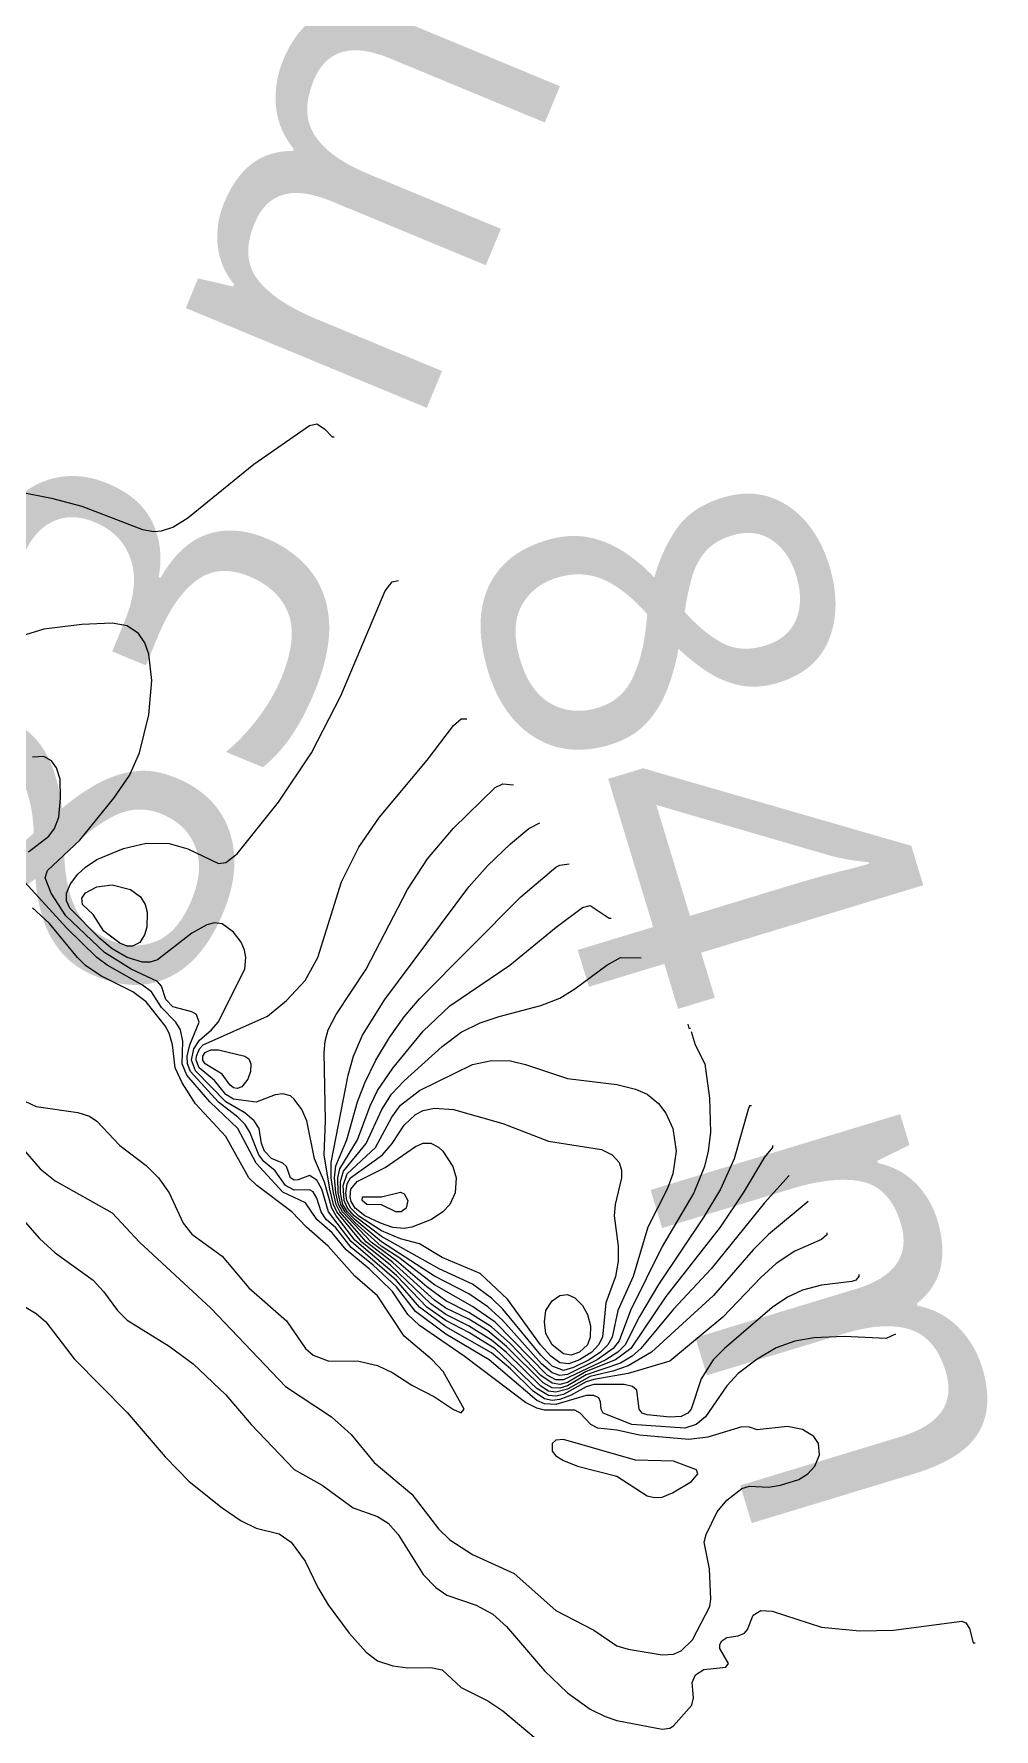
# Model space of a CAD drawing. Extents: x 474277 to 475042, y 254928 to 255625.
# Drawn here: x 475013.06 to 475032.46, y 255213.35 to 255247.6 of the extents above; entities that cross this region are included whole.
import ezdxf

# ---------------------------------------------------------------- set-up
doc = ezdxf.new("R2010")
doc.units = 0
doc.header["$MEASUREMENT"] = 0
doc.layers.add('BaseMapV2_DTM_export_MonNov09090547073261 — entities', color=1, linetype='CONTINUOUS')
doc.styles.get("Standard").update_dxf_attribs({"font": 'romans.shx'})

msp = doc.modelspace()

# ---------------------------------------------------------------- linework, layer by layer
at = {"layer": 'BaseMapV2_DTM_export_MonNov09090547073261 — entities', "color": 15, "linetype": 'Continuous', "true_color": 0xb7484b}
for points in [[(475012.798, 255238.338, 82.75), (475013.412, 255238.223, 82.75), (475014.024, 255238.061, 82.75), (475015.252, 255237.586, 82.75), (475015.482, 255237.546, 82.75), (475015.635, 255237.558, 82.75), (475015.866, 255237.632, 82.75), (475016.172, 255237.82, 82.75), (475017.503, 255238.904, 82.75), (475018.626, 255239.69, 82.75), (475018.779, 255239.723, 82.75), (475018.933, 255239.622, 82.75), (475019.086, 255239.462, 82.75), (475019.124, 255239.462, 82.75)], [(475029.732, 255222.534, 83), (475029.732, 255222.495, 83), (475029.667, 255222.422, 83), (475029.591, 255222.394, 83), (475028.977, 255222.322, 83), (475028.594, 255222.218, 83), (475028.287, 255222.074, 83), (475027.98, 255221.868, 83), (475027.015, 255221.039, 83), (475026.785, 255220.808, 83), (475026.547, 255220.425, 83), (475026.34, 255219.812, 83), (475026.274, 255219.735, 83), (475026.14, 255219.663, 83), (475025.91, 255219.655, 83), (475025.45, 255219.7, 83), (475025.351, 255219.735, 83), (475025.288, 255219.812, 83), (475025.241, 255220.195, 83), (475025.157, 255220.272, 83), (475024.99, 255220.313, 83), (475024.377, 255220.31, 83), (475024.223, 255220.266, 83), (475023.917, 255220.095, 83), (475023.686, 255220.008, 83), (475023.533, 255219.991, 83), (475023.38, 255220.022, 83), (475023.15, 255220.176, 83), (475022.69, 255220.626, 83), (475022.306, 255220.949, 83), (475021.386, 255221.479, 83), (475020.849, 255221.876, 83), (475020.389, 255222.413, 83), (475019.469, 255223.201, 83), (475019.014, 255223.799, 83), (475018.876, 255224.259, 83), (475018.779, 255224.443, 83), (475018.626, 255224.538, 83), (475018.396, 255224.446, 83), (475018.319, 255224.439, 83), (475018.242, 255224.486, 83), (475018.165, 255224.719, 83), (475018.089, 255224.787, 83), (475017.859, 255224.88, 83), (475017.717, 255225.026, 83), (475017.658, 255225.179, 83), (475017.608, 255225.486, 83), (475017.512, 255225.639, 83), (475017.322, 255225.799, 83), (475016.935, 255226.022, 83), (475016.326, 255226.65, 83), (475016.246, 255226.866, 83), (475016.292, 255227.096, 83), (475016.402, 255227.269, 83), (475016.651, 255227.479, 83), (475016.782, 255227.633, 83), (475017.32, 255228.706, 83), (475017.343, 255228.936, 83), (475017.315, 255229.09, 83), (475017.246, 255229.247, 83), (475017.092, 255229.452, 83), (475016.862, 255229.619, 83), (475016.709, 255229.639, 83), (475016.556, 255229.601, 83), (475016.249, 255229.434, 83), (475015.559, 255228.895, 83), (475015.405, 255228.843, 83), (475015.252, 255228.845, 83), (475014.945, 255228.942, 83), (475014.639, 255229.117, 83), (475014.393, 255229.32, 83), (475013.782, 255229.933, 83), (475013.717, 255230.086, 83), (475013.715, 255230.24, 83), (475013.795, 255230.426, 83), (475013.949, 255230.621, 83), (475014.102, 255230.766, 83), (475014.332, 255230.92, 83), (475014.869, 255231.139, 83), (475015.329, 255231.247, 83), (475015.789, 255231.241, 83), (475016.172, 255231.138, 83), (475016.786, 255230.84, 83), (475016.939, 255230.857, 83), (475017.169, 255231.031, 83), (475017.999, 255232.08, 83), (475018.668, 255233.077, 83), (475019.259, 255234.227, 83), (475020.159, 255236.349, 83), (475020.298, 255236.527, 83), (475020.428, 255236.556, 83)], [(475030.472, 255221.328, 82.75), (475030.281, 255221.239, 82.75), (475029.437, 255221.281, 82.75), (475028.824, 255221.254, 82.75), (475028.44, 255221.188, 82.75), (475028.057, 255221.055, 82.75), (475027.674, 255220.825, 82.75), (475027.29, 255220.537, 82.75), (475027.06, 255220.282, 82.75), (475026.632, 255219.658, 82.75), (475026.44, 255219.505, 82.75), (475026.217, 255219.432, 82.75), (475025.14, 255219.505, 82.75), (475024.563, 255219.735, 82.75), (475024.52, 255219.812, 82.75), (475024.508, 255219.965, 82.75), (475024.473, 255220.042, 82.75), (475024.377, 255220.093, 82.75), (475024.223, 255220.087, 82.75), (475023.61, 255219.906, 82.75), (475023.38, 255219.923, 82.75), (475023.226, 255219.991, 82.75), (475022.261, 255220.808, 82.75), (475021.386, 255221.326, 82.75), (475020.773, 255221.784, 82.75), (475020.389, 255222.288, 82.75), (475019.918, 255222.725, 82.75), (475019.469, 255223.081, 82.75), (475019.163, 255223.475, 82.75), (475018.968, 255223.645, 82.75), (475018.864, 255223.799, 82.75), (475018.779, 255224.079, 82.75), (475018.703, 255224.202, 82.75), (475018.626, 255224.242, 82.75), (475018.319, 255224.238, 82.75), (475018.142, 255224.336, 82.75), (475017.936, 255224.63, 82.75), (475017.706, 255224.819, 82.75), (475017.602, 255224.949, 82.75), (475017.421, 255225.409, 82.75), (475017.331, 255225.562, 82.75), (475017.179, 255225.716, 82.75), (475016.786, 255226.017, 82.75), (475016.225, 255226.636, 82.75), (475016.165, 255226.789, 82.75), (475016.157, 255226.943, 82.75), (475016.211, 255227.173, 82.75), (475016.401, 255227.633, 82.75), (475016.346, 255227.786, 82.75), (475016.249, 255227.842, 82.75), (475015.866, 255227.941, 82.75), (475015.725, 255228.093, 82.75), (475015.635, 255228.36, 82.75), (475015.559, 255228.454, 82.75), (475015.022, 255228.705, 82.75), (475014.485, 255229.043, 82.75), (475013.701, 255229.78, 82.75), (475013.406, 255230.24, 82.75), (475013.288, 255230.546, 82.75), (475013.335, 255230.7, 82.75), (475013.988, 255231.313, 82.75), (475014.676, 255232.157, 82.75), (475014.989, 255232.617, 82.75), (475015.193, 255233.077, 82.75), (475015.38, 255233.843, 82.75), (475015.445, 255234.534, 82.75), (475015.384, 255235.07, 82.75), (475015.302, 255235.3, 82.75), (475015.175, 255235.485, 82.75), (475014.945, 255235.64, 82.75), (475014.639, 255235.695, 82.75), (475014.025, 255235.668, 82.75), (475013.259, 255235.573, 82.75), (475012.798, 255235.432, 82.75)], [(475029.087, 255223.377, 83.25), (475029.087, 255223.339, 83.25), (475028.977, 255223.242, 83.25), (475028.44, 255223.004, 83.25), (475028.057, 255222.754, 83.25), (475027.75, 255222.474, 83.25), (475026.984, 255221.672, 83.25), (475025.91, 255220.783, 83.25), (475025.067, 255220.535, 83.25), (475024.377, 255220.415, 83.25), (475024.223, 255220.363, 83.25), (475023.763, 255220.113, 83.25), (475023.61, 255220.075, 83.25), (475023.456, 255220.087, 83.25), (475023.226, 255220.23, 83.25), (475022.383, 255221.032, 83.25), (475021.846, 255221.365, 83.25), (475021.386, 255221.606, 83.25), (475021.003, 255221.876, 83.25), (475020.389, 255222.514, 83.25), (475019.546, 255223.231, 83.25), (475019.164, 255223.722, 83.25), (475019.078, 255223.876, 83.25), (475018.933, 255224.4, 83.25), (475018.731, 255224.872, 83.25), (475018.574, 255225.639, 83.25), (475018.472, 255225.868, 83.25), (475018.319, 255226.079, 83.25), (475018.242, 255226.141, 83.25), (475018.089, 255226.188, 83.25), (475017.936, 255226.162, 83.25), (475017.552, 255226.014, 83.25), (475017.092, 255226.077, 83.25), (475016.939, 255226.172, 83.25), (475016.709, 255226.454, 83.25), (475016.4, 255226.713, 83.25), (475016.34, 255226.866, 83.25), (475016.342, 255226.943, 83.25), (475016.402, 255227.095, 83.25), (475016.479, 255227.176, 83.25), (475017.782, 255227.756, 83.25), (475018.166, 255228.071, 83.25), (475018.538, 255228.476, 83.25), (475018.8, 255228.936, 83.25), (475019.274, 255230.47, 83.25), (475019.623, 255231.168, 83.25), (475020.045, 255231.773, 83.25), (475021.007, 255232.923, 83.25), (475021.54, 255233.629, 83.25), (475021.693, 255233.763, 83.25), (475021.808, 255233.764, 83.25)], [(475012.952, 255231.072, 82.5), (475013.36, 255231.39, 82.5), (475013.474, 255231.543, 82.5), (475013.559, 255231.773, 82.5), (475013.596, 255232.157, 82.5), (475013.587, 255232.54, 82.5), (475013.518, 255232.77, 82.5), (475013.412, 255232.914, 82.5), (475013.259, 255233.001, 82.5), (475013.028, 255232.988, 82.5)], [(475028.709, 255224.012, 83.5), (475027.904, 255223.341, 83.5), (475027.597, 255223.03, 83.5), (475026.796, 255222.112, 83.5), (475025.539, 255220.962, 83.5), (475025.067, 255220.689, 83.5), (475024.76, 255220.581, 83.5), (475024.3, 255220.471, 83.5), (475023.84, 255220.217, 83.5), (475023.61, 255220.154, 83.5), (475023.456, 255220.179, 83.5), (475023.303, 255220.277, 83.5), (475022.613, 255220.96, 83.5), (475022.306, 255221.21, 83.5), (475021.844, 255221.499, 83.5), (475021.386, 255221.724, 83.5), (475021.079, 255221.941, 83.5), (475020.266, 255222.725, 83.5), (475019.687, 255223.185, 83.5), (475019.183, 255223.799, 83.5), (475019.114, 255223.952, 83.5), (475019.04, 255224.259, 83.5), (475018.928, 255224.949, 83.5), (475018.954, 255225.639, 83.5), (475018.924, 255227.019, 83.5), (475018.946, 255227.249, 83.5), (475019.008, 255227.479, 83.5), (475019.168, 255227.786, 83.5), (475019.776, 255228.706, 83.5), (475020.61, 255230.316, 83.5), (475021.011, 255230.93, 83.5), (475021.54, 255231.555, 83.5), (475022.383, 255232.372, 83.5), (475022.536, 255232.451, 83.5), (475022.754, 255232.425, 83.5)], [(475028.325, 255224.533, 83.75), (475027.827, 255223.984, 83.75), (475026.749, 255222.649, 83.75), (475025.987, 255221.831, 83.75), (475025.327, 255221.039, 83.75), (475025.147, 255220.885, 83.75), (475024.913, 255220.746, 83.75), (475024.223, 255220.509, 83.75), (475023.84, 255220.286, 83.75), (475023.686, 255220.238, 83.75), (475023.533, 255220.245, 83.75), (475023.351, 255220.348, 83.75), (475022.613, 255221.083, 83.75), (475022.23, 255221.393, 83.75), (475021.846, 255221.629, 83.75), (475021.386, 255221.852, 83.75), (475021.156, 255222.016, 83.75), (475020.313, 255222.779, 83.75), (475019.783, 255223.185, 83.75), (475019.243, 255223.799, 83.75), (475019.168, 255223.952, 83.75), (475019.111, 255224.182, 83.75), (475019.067, 255224.489, 83.75), (475019.067, 255224.796, 83.75), (475019.409, 255226.559, 83.75), (475019.519, 255226.943, 83.75), (475019.699, 255227.367, 83.75), (475020.153, 255228.093, 83.75), (475021.846, 255230.37, 83.75), (475022.23, 255230.798, 83.75), (475022.69, 255231.234, 83.75), (475023.064, 255231.543, 83.75), (475023.286, 255231.658, 83.75)], [(475027.989, 255225.141, 84), (475027.989, 255225.102, 84), (475027.827, 255224.903, 84), (475027.394, 255224.182, 84), (475026.931, 255223.492, 84), (475025.833, 255222.089, 84), (475025.12, 255221.039, 84), (475024.813, 255220.808, 84), (475024.223, 255220.573, 84), (475023.84, 255220.355, 84), (475023.686, 255220.314, 84), (475023.533, 255220.337, 84), (475023.303, 255220.497, 84), (475022.69, 255221.136, 84), (475022.306, 255221.476, 84), (475021.846, 255221.769, 84), (475021.386, 255222.005, 84), (475021.003, 255222.285, 84), (475020.389, 255222.811, 84), (475019.878, 255223.185, 84), (475019.294, 255223.799, 84), (475019.214, 255223.952, 84), (475019.159, 255224.182, 84), (475019.133, 255224.489, 84), (475019.163, 255224.728, 84), (475019.381, 255225.256, 84), (475019.601, 255226.022, 84), (475019.744, 255226.406, 84), (475019.969, 255226.866, 84), (475020.246, 255227.326, 84), (475020.543, 255227.742, 84), (475020.849, 255228.104, 84), (475022.901, 255230.163, 84), (475023.61, 255230.762, 84), (475023.686, 255230.802, 84), (475023.878, 255230.831, 84)], [(475012.274, 255225.716, 82.5), (475013.182, 255224.667, 82.5), (475013.489, 255224.424, 82.5), (475014.639, 255223.781, 82.5), (475015.192, 255223.185, 82.5), (475016.632, 255221.853, 82.5), (475018.143, 255220.272, 82.5), (475019.072, 255219.658, 82.5), (475019.469, 255219.301, 82.5), (475019.936, 255218.738, 82.5), (475020.696, 255218.097, 82.5), (475021.233, 255217.394, 82.5), (475021.463, 255217.176, 82.5), (475021.923, 255216.878, 82.5), (475022.766, 255216.491, 82.5), (475023.61, 255215.749, 82.5), (475024.377, 255215.347, 82.5), (475024.837, 255215.034, 82.5), (475025.067, 255214.962, 82.5), (475025.757, 255214.848, 82.5), (475025.987, 255214.861, 82.5), (475026.14, 255214.931, 82.5), (475026.37, 255215.155, 82.5), (475026.722, 255215.825, 82.5), (475026.742, 255215.978, 82.5), (475026.715, 255216.591, 82.5), (475026.608, 255217.128, 82.5), (475026.644, 255217.281, 82.5), (475026.868, 255217.741, 82.5), (475027.06, 255217.972, 82.5), (475027.367, 255218.209, 82.5), (475027.52, 255218.257, 82.5), (475027.904, 255218.24, 82.5), (475028.146, 255218.278, 82.5), (475028.517, 255218.395, 82.5), (475028.701, 255218.508, 82.5), (475028.84, 255218.662, 82.5), (475028.936, 255218.892, 82.5), (475028.918, 255219.122, 82.5), (475028.824, 255219.262, 82.5), (475028.594, 255219.404, 82.5), (475028.287, 255219.461, 82.5), (475027.674, 255219.394, 82.5), (475027.52, 255219.451, 82.5), (475027.367, 255219.459, 82.5), (475026.677, 255219.248, 82.5), (475026.293, 255219.2, 82.5), (475025.297, 255219.29, 82.5), (475024.837, 255219.389, 82.5), (475024.453, 255219.431, 82.5), (475024.314, 255219.505, 82.5), (475024.098, 255219.735, 82.5), (475023.993, 255219.794, 82.5), (475023.38, 255219.795, 82.5), (475023.226, 255219.834, 82.5), (475022.996, 255219.946, 82.5), (475021.751, 255220.885, 82.5), (475020.849, 255221.503, 82.5), (475020.619, 255221.726, 82.5), (475020.308, 255222.189, 82.5), (475019.831, 255222.649, 82.5), (475019.371, 255223.032, 82.5), (475019.086, 255223.374, 82.5), (475018.775, 255223.645, 82.5), (475018.549, 255223.984, 82.5), (475018.089, 255224.2, 82.5), (475017.552, 255224.783, 82.5), (475017.179, 255225.486, 82.5), (475016.612, 255226.022, 82.5), (475016.151, 255226.559, 82.5), (475016.056, 255226.789, 82.5), (475016.068, 255227.249, 82.5), (475016.02, 255227.479, 82.5), (475015.928, 255227.633, 82.5), (475015.635, 255227.929, 82.5), (475015.432, 255228.246, 82.5), (475015.252, 255228.381, 82.5), (475014.541, 255228.783, 82.5), (475014.332, 255228.94, 82.5), (475013.719, 255229.539, 82.5), (475012.865, 255230.47, 82.5)], [(475015.049, 255229.166, 83.25), (475014.945, 255229.169, 83.25), (475014.792, 255229.226, 83.25), (475014.471, 255229.473, 83.25), (475014.255, 255229.808, 83.25), (475014.042, 255230.01, 83.25), (475014.025, 255230.135, 83.25), (475014.102, 255230.247, 83.25), (475014.332, 255230.366, 83.25), (475014.639, 255230.409, 83.25), (475015.014, 255230.316, 83.25), (475015.215, 255230.163, 83.25), (475015.305, 255230.01, 83.25), (475015.347, 255229.856, 83.25), (475015.34, 255229.55, 83.25), (475015.296, 255229.396, 83.25), (475015.202, 255229.243, 83.25), (475015.049, 255229.166, 83.25)], [(475021.693, 255219.737, 82.25), (475021.754, 255219.812, 82.25), (475021.328, 255220.578, 82.25), (475021.108, 255220.808, 82.25), (475020.543, 255221.29, 82.25), (475020.006, 255222.102, 82.25), (475019.546, 255222.502, 82.25), (475019.009, 255223.11, 82.25), (475018.571, 255223.492, 82.25), (475018.271, 255223.799, 82.25), (475017.561, 255224.336, 82.25), (475017.403, 255224.489, 82.25), (475016.939, 255225.326, 82.25), (475016.326, 255225.982, 82.25), (475016.056, 255226.406, 82.25), (475015.913, 255226.713, 82.25), (475015.86, 255227.173, 82.25), (475015.789, 255227.412, 82.25), (475015.712, 255227.559, 82.25), (475015.329, 255228.042, 82.25), (475015.055, 255228.246, 82.25), (475014.409, 255228.569, 82.25), (475014.102, 255228.78, 82.25), (475013.939, 255228.936, 82.25), (475013.375, 255229.626, 82.25), (475013.028, 255229.942, 82.25)], [(475027.559, 255225.94, 84.25), (475027.52, 255225.94, 84.25), (475027.492, 255225.869, 84.25), (475027.209, 255224.872, 84.25), (475026.933, 255224.259, 84.25), (475026.6, 255223.699, 84.25), (475025.68, 255222.332, 84.25), (475025.297, 255221.689, 84.25), (475025.009, 255221.115, 84.25), (475024.857, 255220.962, 84.25), (475024.617, 255220.808, 84.25), (475023.763, 255220.406, 84.25), (475023.61, 255220.407, 84.25), (475023.435, 255220.502, 84.25), (475022.383, 255221.569, 84.25), (475021.923, 255221.887, 84.25), (475021.156, 255222.327, 84.25), (475020.435, 255222.879, 84.25), (475020.078, 255223.109, 84.25), (475019.546, 255223.582, 84.25), (475019.346, 255223.799, 84.25), (475019.259, 255223.952, 84.25), (475019.205, 255224.182, 84.25), (475019.198, 255224.489, 84.25), (475019.239, 255224.668, 84.25), (475019.598, 255225.256, 84.25), (475019.853, 255225.945, 84.25), (475020.006, 255226.254, 84.25), (475020.313, 255226.702, 84.25), (475020.926, 255227.449, 84.25), (475021.463, 255227.965, 84.25), (475022.677, 255228.783, 84.25), (475023.612, 255229.55, 84.25), (475024.147, 255229.947, 84.25), (475024.3, 255229.99, 84.25), (475024.683, 255229.732, 84.25), (475024.722, 255229.732, 84.25)], [(475026.34, 255227.441, 84.5), (475026.426, 255227.173, 84.5), (475026.616, 255226.789, 84.5), (475026.716, 255226.099, 84.5), (475026.735, 255225.409, 84.5), (475026.687, 255225.026, 84.5), (475026.612, 255224.719, 84.5), (475026.393, 255224.182, 84.5), (475025.757, 255223.097, 84.5), (475025.114, 255221.805, 84.5), (475024.89, 255221.192, 84.5), (475024.767, 255221.039, 84.5), (475024.445, 255220.808, 84.5), (475023.84, 255220.513, 84.5), (475023.686, 255220.492, 84.5), (475023.533, 255220.549, 84.5), (475023.315, 255220.732, 84.5), (475022.536, 255221.605, 84.5), (475022.23, 255221.881, 84.5), (475021.846, 255222.142, 84.5), (475021.156, 255222.501, 84.5), (475020.083, 255223.196, 84.5), (475019.546, 255223.643, 84.5), (475019.393, 255223.806, 84.5), (475019.305, 255223.952, 84.5), (475019.252, 255224.182, 84.5), (475019.254, 255224.412, 84.5), (475019.316, 255224.625, 84.5), (475019.777, 255225.179, 84.5), (475020.089, 255225.869, 84.5), (475020.287, 255226.176, 84.5), (475020.543, 255226.447, 84.5), (475021.31, 255227.143, 84.5), (475021.693, 255227.429, 84.5), (475022.076, 255227.617, 84.5), (475022.46, 255227.749, 84.5), (475023.303, 255227.969, 84.5), (475023.686, 255228.118, 84.5), (475023.993, 255228.303, 84.5), (475024.636, 255228.783, 84.5), (475024.911, 255228.936, 84.5), (475025.335, 255228.931, 84.5)], [(475026.273, 255227.594, 84.5), (475026.293, 255227.51, 84.5), (475026.332, 255227.51, 84.5)], [(475017.259, 255226.329, 83.5), (475017.169, 255226.295, 83.5), (475017.092, 255226.304, 83.5), (475017.016, 255226.366, 83.5), (475016.862, 255226.581, 83.5), (475016.521, 255226.789, 83.5), (475016.472, 255226.866, 83.5), (475016.471, 255226.943, 83.5), (475016.52, 255227.019, 83.5), (475016.632, 255227.076, 83.5), (475016.786, 255227.071, 83.5), (475017.321, 255226.943, 83.5), (475017.399, 255226.89, 83.5), (475017.445, 255226.789, 83.5), (475017.435, 255226.636, 83.5), (475017.381, 255226.483, 83.5), (475017.259, 255226.329, 83.5)], [(475023.963, 255220.655, 84.75), (475023.763, 255220.597, 84.75), (475023.533, 255220.68, 84.75), (475023.303, 255220.907, 84.75), (475022.536, 255221.832, 84.75), (475022.306, 255222.056, 84.75), (475021.923, 255222.336, 84.75), (475021.252, 255222.649, 84.75), (475020.083, 255223.299, 84.75), (475019.529, 255223.722, 84.75), (475019.398, 255223.876, 84.75), (475019.327, 255224.029, 84.75), (475019.308, 255224.336, 84.75), (475019.388, 255224.566, 84.75), (475019.962, 255225.102, 84.75), (475020.292, 255225.716, 84.75), (475020.466, 255225.953, 84.75), (475020.849, 255226.252, 84.75), (475021.923, 255226.776, 84.75), (475022.306, 255226.86, 84.75), (475022.69, 255226.849, 84.75), (475022.996, 255226.777, 84.75), (475023.84, 255226.492, 84.75), (475024.837, 255226.371, 84.75), (475025.22, 255226.282, 84.75), (475025.45, 255226.175, 84.75), (475025.68, 255225.989, 84.75), (475025.833, 255225.792, 84.75), (475025.972, 255225.486, 84.75), (475026.041, 255225.026, 84.75), (475025.975, 255224.566, 84.75), (475025.858, 255224.259, 84.75), (475025.469, 255223.492, 84.75), (475025.169, 255222.495, 84.75), (475024.862, 255221.805, 84.75), (475024.747, 255221.269, 84.75), (475024.658, 255221.115, 84.75), (475024.507, 255220.962, 84.75), (475024.279, 255220.808, 84.75), (475023.963, 255220.655, 84.75)], [(475012.875, 255226.038, 82.25), (475013.105, 255225.93, 82.25), (475013.949, 255225.81, 82.25), (475014.179, 255225.732, 82.25), (475014.332, 255225.631, 82.25), (475014.792, 255225.139, 82.25), (475015.329, 255224.739, 82.25), (475015.577, 255224.489, 82.25), (475015.793, 255224.182, 82.25), (475016.077, 255223.569, 82.25), (475016.249, 255223.348, 82.25), (475016.862, 255222.908, 82.25), (475017.399, 255222.262, 82.25), (475018.166, 255221.599, 82.25), (475018.549, 255221.041, 82.25), (475018.703, 255220.908, 82.25), (475019.009, 255220.793, 82.25), (475019.623, 255220.786, 82.25), (475020.006, 255220.696, 82.25), (475020.313, 255220.549, 82.25), (475020.696, 255220.297, 82.25), (475021.156, 255220.062, 82.25), (475021.54, 255219.805, 82.25), (475021.693, 255219.737, 82.25)], [(475023.87, 255220.732, 85), (475023.686, 255220.749, 85), (475023.506, 255220.885, 85), (475023.299, 255221.115, 85), (475022.63, 255222.035, 85), (475022.076, 255222.554, 85), (475021.31, 255222.879, 85), (475020.849, 255223.156, 85), (475020.466, 255223.255, 85), (475020.083, 255223.416, 85), (475019.623, 255223.712, 85), (475019.461, 255223.876, 85), (475019.383, 255224.029, 85), (475019.364, 255224.182, 85), (475019.393, 255224.367, 85), (475019.46, 255224.489, 85), (475020.103, 255224.949, 85), (475020.302, 255225.179, 85), (475020.543, 255225.554, 85), (475020.773, 255225.769, 85), (475020.926, 255225.845, 85), (475021.156, 255225.897, 85), (475021.54, 255225.868, 85), (475022.536, 255225.585, 85), (475023.456, 255225.227, 85), (475024.53, 255225.057, 85), (475024.748, 255224.949, 85), (475024.887, 255224.796, 85), (475024.936, 255224.642, 85), (475024.934, 255224.489, 85), (475024.804, 255223.952, 85), (475024.785, 255223.722, 85), (475024.864, 255223.109, 85), (475024.87, 255222.802, 85), (475024.814, 255222.495, 85), (475024.62, 255221.959, 85), (475024.548, 255221.269, 85), (475024.471, 255221.115, 85), (475024.334, 255220.962, 85), (475024.084, 255220.808, 85), (475023.87, 255220.732, 85)], [(475020.698, 255223.492, 85.25), (475020.543, 255223.464, 85.25), (475020.313, 255223.487, 85.25), (475020.061, 255223.569, 85.25), (475019.746, 255223.722, 85.25), (475019.552, 255223.876, 85.25), (475019.469, 255224.007, 85.25), (475019.447, 255224.106, 85.25), (475019.463, 255224.259, 85.25), (475019.589, 255224.412, 85.25), (475020.159, 255224.697, 85.25), (475020.773, 255225.121, 85.25), (475020.926, 255225.189, 85.25), (475021.079, 255225.188, 85.25), (475021.233, 255225.11, 85.25), (475021.323, 255225.026, 85.25), (475021.524, 255224.719, 85.25), (475021.593, 255224.489, 85.25), (475021.574, 255224.182, 85.25), (475021.464, 255223.952, 85.25), (475021.325, 255223.799, 85.25), (475021.096, 255223.645, 85.25), (475020.698, 255223.492, 85.25)], [(475020.479, 255223.799, 85.5), (475020.371, 255223.799, 85.5), (475020.083, 255223.944, 85.5), (475019.785, 255223.952, 85.5), (475019.692, 255224.029, 85.5), (475019.699, 255224.106, 85.5), (475020.083, 255224.107, 85.5), (475020.466, 255224.199, 85.5), (475020.543, 255224.163, 85.5), (475020.614, 255224.029, 85.5), (475020.581, 255223.876, 85.5), (475020.479, 255223.799, 85.5)], [(475012.833, 255223.645, 82.75), (475013.171, 255223.262, 82.75), (475013.489, 255222.974, 82.75), (475014.254, 255222.419, 82.75), (475014.463, 255222.189, 82.75), (475014.745, 255221.805, 82.75), (475014.945, 255221.609, 82.75), (475015.789, 255221.085, 82.75), (475016.274, 255220.732, 82.75), (475016.939, 255220.101, 82.75), (475017.451, 255219.505, 82.75), (475018.319, 255218.594, 82.75), (475018.886, 255218.278, 82.75), (475019.508, 255217.818, 82.75), (475020.006, 255217.642, 82.75), (475020.221, 255217.511, 82.75), (475020.419, 255217.281, 82.75), (475020.926, 255216.47, 82.75), (475021.18, 255216.208, 82.75), (475021.405, 255216.055, 82.75), (475022, 255215.856, 82.75), (475022.337, 255215.671, 82.75), (475022.613, 255215.421, 82.75), (475023.38, 255214.53, 82.75), (475023.84, 255214.08, 82.75), (475024.3, 255213.75, 82.75), (475024.607, 255213.601, 82.75), (475024.837, 255213.526, 82.75), (475025.757, 255213.351, 82.75), (475025.91, 255213.369, 82.75), (475025.987, 255213.414, 82.75), (475026.358, 255213.831, 82.75), (475026.392, 255213.984, 82.75), (475026.363, 255214.291, 82.75), (475026.428, 255214.444, 82.75), (475026.6, 255214.555, 82.75), (475027.041, 255214.598, 82.75), (475027.097, 255214.674, 82.75), (475026.922, 255214.981, 82.75), (475026.921, 255215.058, 82.75), (475026.96, 255215.134, 82.75), (475027.06, 255215.201, 82.75), (475027.29, 255215.236, 82.75), (475027.418, 255215.288, 82.75), (475027.482, 255215.364, 82.75), (475027.597, 255215.65, 82.75), (475027.75, 255215.746, 82.75), (475027.98, 255215.735, 82.75), (475028.977, 255215.411, 82.75), (475029.744, 255215.332, 82.75), (475030.434, 255215.351, 82.75), (475031.814, 255215.533, 82.75), (475031.891, 255215.497, 82.75), (475031.968, 255215.382, 82.75), (475032.044, 255215.095, 82.75), (475032.083, 255215.095, 82.75)], [(475012.645, 255222.025, 83), (475013.105, 255221.746, 83), (475013.302, 255221.575, 83), (475013.872, 255220.833, 83), (475014.945, 255219.745, 83), (475015.712, 255218.849, 83), (475016.196, 255218.355, 83), (475016.862, 255217.823, 83), (475017.246, 255217.56, 83), (475017.552, 255217.41, 83), (475018.012, 255217.296, 83), (475018.26, 255217.128, 83), (475018.539, 255216.745, 83), (475018.795, 255216.208, 83), (475019.009, 255215.861, 83), (475019.433, 255215.288, 83), (475019.777, 255214.904, 83), (475020.006, 255214.73, 83), (475020.313, 255214.626, 83), (475020.619, 255214.587, 83), (475021.079, 255214.594, 83), (475021.31, 255214.544, 83), (475021.693, 255214.19, 83), (475022.23, 255213.924, 83), (475022.536, 255213.72, 83), (475023.84, 255212.622, 83)], [(475024.086, 255220.962, 85.25), (475023.917, 255220.904, 85.25), (475023.763, 255220.929, 85.25), (475023.532, 255221.115, 85.25), (475023.405, 255221.345, 85.25), (475023.375, 255221.575, 85.25), (475023.407, 255221.805, 85.25), (475023.533, 255222, 85.25), (475023.686, 255222.109, 85.25), (475023.84, 255222.131, 85.25), (475023.993, 255222.064, 85.25), (475024.147, 255221.908, 85.25), (475024.245, 255221.729, 85.25), (475024.305, 255221.499, 85.25), (475024.304, 255221.269, 85.25), (475024.246, 255221.115, 85.25), (475024.086, 255220.962, 85.25)], [(475025.757, 255218.038, 82.25), (475025.966, 255218.125, 82.25), (475026.349, 255218.355, 82.25), (475026.48, 255218.508, 82.25), (475026.448, 255218.585, 82.25), (475025.987, 255218.765, 82.25), (475025.22, 255218.785, 82.25), (475023.763, 255219.202, 82.25), (475023.61, 255219.188, 82.25), (475023.535, 255219.122, 82.25), (475023.533, 255218.968, 82.25), (475023.61, 255218.872, 82.25), (475023.763, 255218.779, 82.25), (475024.045, 255218.662, 82.25), (475024.837, 255218.458, 82.25), (475025.45, 255218.061, 82.25), (475025.603, 255218.027, 82.25), (475025.757, 255218.038, 82.25)]]:
    msp.add_polyline3d(points, dxfattribs=at)

# ---------------------------------------------------------------- texts
at = {"layer": 'BaseMapV2_DTM_export_MonNov09090547073261 — entities', "color": 250, "true_color": 0x323232, "char_height": 0.2, "width": 17.61571, "attachment_point": 7}
for s, insert, rotation in [('\\fOpen Sans|i0|b0;\\H7.02279;83\\~m', (475015.881, 255227.422), 67.5136), ('\\fOpen Sans|i0|b0;\\H7.02279;84\\~m', (475021.471, 255237.247), 286.8881)]:
    msp.add_mtext(s, dxfattribs=dict(at, insert=insert, rotation=rotation))

doc.saveas('drawing.dxf')
